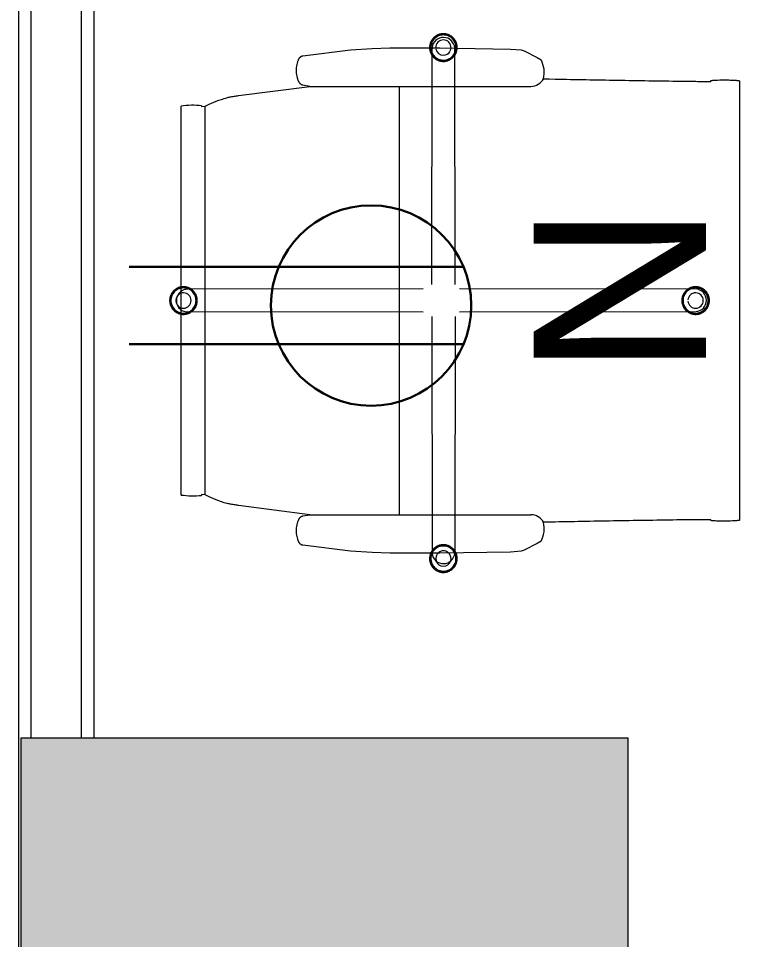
# Model space of a CAD drawing. Header units: inches. Extents: x -1880 to 225, y -1065 to 162.
# Drawn here: x -654.39 to -618.75, y 41.52 to 87.03 of the extents above; entities that cross this region are included whole.
import ezdxf

# ---------------------------------------------------------------- set-up
doc = ezdxf.new("R2010")
doc.units = ezdxf.units.IN
doc.header["$MEASUREMENT"] = 0
for name, color, linetype, lineweight in [('A-ANNO-NOTE', 131, 'Continuous', 30), ('A-WALL', 113, 'Continuous', 13), ('A-WALL-PATT', 111, 'Continuous', 13), ('I-FURN', 30, 'Continuous', 9), ('I-WALL', 2, 'Continuous', 13), ('S-COLS', 52, 'Continuous', 13)]:
    doc.layers.add(name, color=color, linetype=linetype, lineweight=lineweight)
doc.styles.add('Swis721 Lt BT', font='swissl.ttf', dxfattribs={"height": 8.514638})
pattern_1 = [(0, (0, 0), (30.72, 7.68), [1.267, -21.773, 1.267, -21.773, -122.88]), (0, (0, 0), (30.72, 7.68), [-46.08, 1.267, -44.813, 1.267, -21.773, -53.76]), (0, (0, 0), (30.72, 7.68), [-115.2, 1.267, -14.093, 1.267, -37.133]), (120, (11.52, 3.84), (-22.011075, 22.7643), [1.267, -21.773, 1.267, -21.773, -122.88]), (120, (11.52, 3.84), (-22.011075, 22.7643), [-46.08, 1.267, -44.813, 1.267, -21.773, -53.76]), (120, (11.52, 3.84), (-22.011075, 22.7643), [-115.2, 1.267, -14.093, 1.267, -37.133]), (240, (15.36, 19.2), (-8.708925, -30.4443), [1.267, -21.773, 1.267, -21.773, -122.88]), (240, (15.36, 19.2), (-8.708925, -30.4443), [-46.08, 1.267, -44.813, 1.267, -21.773, -53.76]), (240, (15.36, 19.2), (-8.708925, -30.4443), [-115.2, 1.267, -14.093, 1.267, -37.133])]

# ---------------------------------------------------------------- blocks, each defined once
blk = doc.blocks.new('Concrete-Rectangular-Column - 30 x30-5170816-FIRST FLOOR POWER _ SIGNAL')
at = {"layer": 'S-COLS', "lineweight": 9}
blk.add_hatch(color=7, dxfattribs=at).paths.add_polyline_path([(-4.887, -15), (15, -15), (15, 15), (-15, 15), (-15, -15)], flags=0)
at = {"layer": 'S-COLS', "color": 8, "lineweight": 20}
for p, q in [((15, 15), (-15, 15)), ((-15, 15), (-15, -15)), ((15, -15), (15, 15)), ((-15, -15), (15, -15))]:
    blk.add_line(p, q, dxfattribs=at)
blk = doc.blocks.new('HermanMiller_Collection_Eames_SoftPad_LoungeChairSwivel - Arms Swivel Base-V47-FIRST FLOOR POWER _ SIGNAL')
at = {"layer": 'I-FURN'}
for p, q in [((-6.939, 12.092), (-4.588, 12.381)), ((-4.588, 12.381), (-3.512, 12.456)), ((-3.512, 12.456), (-2.64, 12.487)), ((-2.64, 12.487), (-0.181, 12.487)), ((-0.575, 0.795), (-0.562, 12.438)), ((-0.181, 12.487), (3.319, 12.425)), ((0.575, 0.795), (0.562, 12.438)), ((3.319, 12.425), (3.837, 12.38)), ((3.837, 12.38), (3.992, 12.339)), ((3.992, 12.339), (4.636, 12.01)), ((0.592, 12.242), (0.602, 12.266)), ((4.636, 12.01), (4.828, 11.89)), ((-10.117, 10.124), (-6.607, 10.583)), ((-6.607, 10.583), (-6.939, 10.645)), ((-6.607, 10.583), (4.329, 10.583)), ((-2.191, 10.583), (-2.191, -10.583)), ((13.215, 10.828), (13.215, 10.864)), ((14.637, 10.851), (14.637, -10.851)), ((-12.962, -9.609), (-12.962, 9.609)), ((-11.947, 9.626), (-11.947, 9.587)), ((-11.947, 9.587), (-11.764, 9.602)), ((-11.764, -9.602), (-11.764, 9.602)), ((-0.991, 0.575), (-12.635, 0.562)), ((0.795, 0.588), (12.438, 0.575)), ((-0.991, -0.575), (-12.635, -0.562)), ((-0.575, -0.795), (-0.562, -12.438)), ((0.575, -0.795), (0.562, -12.438)), ((0.795, -0.562), (12.438, -0.549)), ((-11.947, -9.586), (-11.947, -9.626)), ((-11.764, -9.602), (-11.947, -9.586)), ((-6.607, -10.583), (-10.117, -10.124)), ((-6.939, -10.645), (-6.607, -10.583)), ((-6.607, -10.583), (4.329, -10.583)), ((13.215, -10.864), (13.215, -10.828)), ((-4.588, -12.381), (-6.939, -12.092)), ((4.636, -12.01), (3.992, -12.339)), ((4.828, -11.89), (4.636, -12.01)), ((-3.512, -12.456), (-4.588, -12.381)), ((-2.64, -12.487), (-3.512, -12.456)), ((-0.181, -12.487), (-2.64, -12.487)), ((3.319, -12.425), (-0.181, -12.487)), ((3.837, -12.38), (3.319, -12.425)), ((3.992, -12.339), (3.837, -12.38))]:
    blk.add_line(p, q, dxfattribs=at)
at = {"layer": 'I-FURN', "flags": 128}
for points in [[(0, 13.183), (-0.027, 13.182), (-0.055, 13.181), (-0.082, 13.178), (-0.109, 13.174), (-0.136, 13.169), (-0.162, 13.163), (-0.189, 13.156), (-0.215, 13.148), (-0.241, 13.139), (-0.266, 13.129), (-0.291, 13.118), (-0.315, 13.106), (-0.339, 13.093), (-0.363, 13.079), (-0.386, 13.064), (-0.408, 13.048), (-0.429, 13.031), (-0.45, 13.013), (-0.47, 12.995), (-0.49, 12.976), (-0.508, 12.956), (-0.526, 12.935), (-0.543, 12.914), (-0.559, 12.892), (-0.575, 12.869), (-0.589, 12.846), (-0.602, 12.822), (-0.615, 12.797), (-0.626, 12.773), (-0.636, 12.747), (-0.646, 12.722), (-0.654, 12.696), (-0.661, 12.669), (-0.668, 12.643), (-0.673, 12.616), (-0.677, 12.589), (-0.68, 12.562), (-0.682, 12.535), (-0.683, 12.507), (-0.683, 12.48)], [(0, 13.146), (-0.026, 13.146), (-0.052, 13.144), (-0.077, 13.141), (-0.103, 13.138), (-0.128, 13.133), (-0.154, 13.128), (-0.179, 13.121), (-0.203, 13.113), (-0.228, 13.105), (-0.252, 13.095), (-0.275, 13.085), (-0.298, 13.073), (-0.321, 13.061), (-0.343, 13.047), (-0.365, 13.033), (-0.386, 13.018), (-0.406, 13.002), (-0.426, 12.986), (-0.445, 12.968), (-0.463, 12.95), (-0.481, 12.931), (-0.498, 12.912), (-0.514, 12.891), (-0.529, 12.871), (-0.544, 12.849), (-0.557, 12.827), (-0.57, 12.805), (-0.582, 12.781), (-0.592, 12.758), (-0.602, 12.734), (-0.611, 12.71), (-0.619, 12.685), (-0.626, 12.66), (-0.632, 12.635), (-0.637, 12.61), (-0.641, 12.584), (-0.643, 12.559), (-0.645, 12.533), (-0.646, 12.507), (-0.646, 12.481)], [(0.682, 12.465), (0.683, 12.493), (0.683, 12.52), (0.681, 12.547), (0.679, 12.574), (0.675, 12.602), (0.671, 12.628), (0.665, 12.655), (0.658, 12.682), (0.65, 12.708), (0.642, 12.734), (0.632, 12.759), (0.621, 12.784), (0.609, 12.809), (0.596, 12.833), (0.582, 12.856), (0.568, 12.879), (0.552, 12.902), (0.536, 12.924), (0.518, 12.945), (0.5, 12.965), (0.481, 12.985), (0.461, 13.004), (0.441, 13.022), (0.42, 13.039), (0.398, 13.055), (0.375, 13.071), (0.352, 13.085), (0.328, 13.099), (0.304, 13.111), (0.279, 13.123), (0.254, 13.134), (0.229, 13.143), (0.203, 13.152), (0.177, 13.16), (0.15, 13.166), (0.123, 13.172), (0.096, 13.176), (0.069, 13.179), (0.042, 13.182), (0.015, 13.183), (0, 13.183)], [(0.645, 12.467), (0.646, 12.493), (0.646, 12.519), (0.645, 12.545), (0.642, 12.57), (0.639, 12.596), (0.635, 12.622), (0.629, 12.647), (0.623, 12.672), (0.615, 12.697), (0.607, 12.721), (0.598, 12.745), (0.587, 12.769), (0.576, 12.792), (0.564, 12.815), (0.551, 12.837), (0.537, 12.859), (0.522, 12.88), (0.507, 12.901), (0.49, 12.921), (0.473, 12.94), (0.455, 12.959), (0.436, 12.976), (0.417, 12.993), (0.397, 13.01), (0.376, 13.025), (0.355, 13.04), (0.333, 13.054), (0.311, 13.066), (0.288, 13.078), (0.264, 13.09), (0.241, 13.1), (0.216, 13.109), (0.192, 13.117), (0.167, 13.124), (0.142, 13.13), (0.117, 13.135), (0.091, 13.14), (0.066, 13.143), (0.04, 13.145), (0.014, 13.146), (0, 13.146)], [(-0.683, 12.48), (-0.681, 12.453), (-0.679, 12.426), (-0.675, 12.398), (-0.671, 12.372), (-0.665, 12.345), (-0.658, 12.318), (-0.65, 12.292), (-0.642, 12.266), (-0.632, 12.241), (-0.621, 12.216), (-0.609, 12.191), (-0.596, 12.167), (-0.582, 12.144), (-0.568, 12.121), (-0.552, 12.098), (-0.536, 12.076), (-0.518, 12.055), (-0.5, 12.035), (-0.481, 12.015), (-0.461, 11.996), (-0.441, 11.978), (-0.42, 11.961), (-0.398, 11.945), (-0.375, 11.929), (-0.352, 11.915), (-0.328, 11.901), (-0.304, 11.889), (-0.279, 11.877), (-0.254, 11.866), (-0.229, 11.857), (-0.203, 11.848), (-0.177, 11.84), (-0.15, 11.834), (-0.123, 11.828), (-0.096, 11.824), (-0.069, 11.821), (-0.042, 11.818), (-0.015, 11.817), (0, 11.817)], [(-0.646, 12.481), (-0.645, 12.455), (-0.642, 12.43), (-0.639, 12.404), (-0.635, 12.378), (-0.629, 12.353), (-0.623, 12.328), (-0.615, 12.303), (-0.607, 12.279), (-0.598, 12.255), (-0.587, 12.231), (-0.576, 12.208), (-0.564, 12.185), (-0.551, 12.163), (-0.537, 12.141), (-0.522, 12.12), (-0.507, 12.099), (-0.49, 12.079), (-0.473, 12.06), (-0.455, 12.041), (-0.436, 12.024), (-0.417, 12.007), (-0.397, 11.99), (-0.376, 11.975), (-0.355, 11.96), (-0.333, 11.946), (-0.311, 11.934), (-0.288, 11.922), (-0.264, 11.91), (-0.241, 11.9), (-0.216, 11.891), (-0.192, 11.883), (-0.167, 11.876), (-0.142, 11.87), (-0.117, 11.865), (-0.091, 11.86), (-0.066, 11.857), (-0.04, 11.855), (-0.014, 11.854), (0, 11.854)], [(0, 11.817), (0.027, 11.818), (0.055, 11.819), (0.082, 11.822), (0.109, 11.826), (0.136, 11.831), (0.162, 11.837), (0.189, 11.844), (0.215, 11.852), (0.241, 11.861), (0.266, 11.871), (0.291, 11.882), (0.315, 11.894), (0.339, 11.907), (0.363, 11.921), (0.386, 11.936), (0.408, 11.952), (0.429, 11.969), (0.45, 11.987), (0.47, 12.005), (0.49, 12.024), (0.508, 12.044), (0.526, 12.065), (0.543, 12.086), (0.559, 12.108), (0.575, 12.131), (0.589, 12.154), (0.602, 12.178), (0.615, 12.203), (0.626, 12.227), (0.636, 12.253), (0.646, 12.278), (0.654, 12.304), (0.661, 12.331), (0.668, 12.357), (0.673, 12.384), (0.677, 12.411), (0.68, 12.438), (0.682, 12.465)], [(0.602, 12.266), (0.611, 12.29), (0.619, 12.315), (0.626, 12.34), (0.632, 12.365), (0.637, 12.39), (0.641, 12.416), (0.643, 12.441), (0.645, 12.467)], [(0, 11.854), (0.026, 11.854), (0.052, 11.856), (0.077, 11.859), (0.103, 11.862), (0.128, 11.867), (0.154, 11.872), (0.179, 11.879), (0.203, 11.887), (0.228, 11.895), (0.252, 11.905), (0.275, 11.915), (0.298, 11.927), (0.321, 11.939), (0.343, 11.953), (0.365, 11.967), (0.386, 11.982), (0.406, 11.998), (0.426, 12.014), (0.445, 12.032), (0.463, 12.05), (0.481, 12.069), (0.498, 12.088), (0.514, 12.109), (0.529, 12.129), (0.544, 12.151), (0.557, 12.173), (0.57, 12.195), (0.582, 12.219), (0.592, 12.242)], [(4.942, 10.957), (5.229, 10.951), (5.516, 10.945)], [(-12.952, 0.674), (-12.979, 0.669), (-13.006, 0.663), (-13.032, 0.656), (-13.058, 0.648), (-13.084, 0.639), (-13.11, 0.629), (-13.134, 0.618), (-13.159, 0.606), (-13.183, 0.593), (-13.206, 0.579), (-13.229, 0.564), (-13.251, 0.548), (-13.273, 0.531), (-13.294, 0.513), (-13.314, 0.495), (-13.333, 0.476), (-13.352, 0.456), (-13.37, 0.435), (-13.387, 0.414), (-13.403, 0.392), (-13.418, 0.369), (-13.433, 0.346), (-13.446, 0.322), (-13.458, 0.297), (-13.47, 0.273), (-13.48, 0.247), (-13.489, 0.222), (-13.498, 0.196), (-13.505, 0.169), (-13.511, 0.143), (-13.517, 0.116), (-13.521, 0.089), (-13.524, 0.062), (-13.526, 0.035), (-13.526, 0.007), (-13.526, -0.02), (-13.525, -0.047), (-13.522, -0.074), (-13.519, -0.102), (-13.514, -0.128), (-13.509, -0.155), (-13.502, -0.182), (-13.494, -0.208), (-13.485, -0.234), (-13.475, -0.259), (-13.465, -0.284), (-13.453, -0.309), (-13.44, -0.333), (-13.426, -0.356), (-13.411, -0.379), (-13.396, -0.402), (-13.379, -0.424), (-13.362, -0.445), (-13.344, -0.465), (-13.325, -0.485), (-13.305, -0.504), (-13.284, -0.522), (-13.263, -0.539), (-13.241, -0.555), (-13.219, -0.571), (-13.196, -0.585), (-13.172, -0.599), (-13.148, -0.611), (-13.123, -0.623), (-13.098, -0.634), (-13.072, -0.643), (-13.046, -0.652), (-13.02, -0.66), (-12.994, -0.666), (-12.967, -0.672)], [(-12.972, 0.633), (-12.997, 0.628), (-13.022, 0.621), (-13.047, 0.613), (-13.071, 0.605), (-13.095, 0.595), (-13.119, 0.585), (-13.142, 0.573), (-13.165, 0.561), (-13.187, 0.547), (-13.208, 0.533), (-13.229, 0.518), (-13.25, 0.502), (-13.27, 0.486), (-13.289, 0.468), (-13.307, 0.45), (-13.325, 0.431), (-13.342, 0.412), (-13.358, 0.391), (-13.373, 0.371), (-13.387, 0.349), (-13.401, 0.327), (-13.413, 0.305), (-13.425, 0.281), (-13.436, 0.258), (-13.446, 0.234), (-13.455, 0.21), (-13.463, 0.185), (-13.47, 0.16), (-13.475, 0.135), (-13.48, 0.11), (-13.484, 0.084), (-13.487, 0.059), (-13.489, 0.033), (-13.49, 0.007), (-13.489, -0.019), (-13.488, -0.045), (-13.486, -0.07), (-13.483, -0.096), (-13.478, -0.122), (-13.473, -0.147), (-13.466, -0.172), (-13.459, -0.197), (-13.451, -0.221), (-13.441, -0.245), (-13.431, -0.269), (-13.42, -0.292), (-13.408, -0.315), (-13.395, -0.337), (-13.381, -0.359), (-13.366, -0.38), (-13.35, -0.401), (-13.334, -0.421), (-13.317, -0.44), (-13.299, -0.459), (-13.28, -0.476), (-13.261, -0.493), (-13.241, -0.51), (-13.22, -0.525), (-13.199, -0.54), (-13.177, -0.554), (-13.154, -0.566), (-13.131, -0.578), (-13.108, -0.59), (-13.084, -0.6), (-13.06, -0.609), (-13.036, -0.617), (-13.011, -0.624), (-12.986, -0.63), (-12.96, -0.635)], [(-12.844, 0.646), (-12.869, 0.646), (-12.895, 0.644), (-12.921, 0.641), (-12.947, 0.638), (-12.972, 0.633)], [(-12.844, 0.683), (-12.871, 0.682), (-12.898, 0.681), (-12.925, 0.678), (-12.952, 0.674)], [(-12.844, -0.683), (-12.816, -0.682), (-12.789, -0.681), (-12.762, -0.678), (-12.735, -0.674), (-12.708, -0.669), (-12.681, -0.663), (-12.655, -0.656), (-12.629, -0.648), (-12.603, -0.639), (-12.578, -0.629), (-12.553, -0.618), (-12.528, -0.606), (-12.504, -0.593), (-12.481, -0.579), (-12.458, -0.564), (-12.436, -0.548), (-12.414, -0.531), (-12.393, -0.513), (-12.373, -0.495), (-12.354, -0.476), (-12.335, -0.456), (-12.317, -0.435), (-12.3, -0.414), (-12.284, -0.392), (-12.269, -0.369), (-12.255, -0.346), (-12.241, -0.322), (-12.229, -0.297), (-12.218, -0.273), (-12.207, -0.247), (-12.198, -0.222), (-12.19, -0.196), (-12.182, -0.169), (-12.176, -0.143), (-12.171, -0.116), (-12.167, -0.089), (-12.164, -0.062), (-12.162, -0.035), (-12.161, -0.007), (-12.161, 0.02), (-12.162, 0.047), (-12.165, 0.074), (-12.168, 0.102), (-12.173, 0.128), (-12.179, 0.155), (-12.185, 0.182), (-12.193, 0.208), (-12.202, 0.234), (-12.212, 0.259), (-12.223, 0.284), (-12.235, 0.309), (-12.247, 0.333), (-12.261, 0.356), (-12.276, 0.379), (-12.292, 0.402), (-12.308, 0.424), (-12.325, 0.445), (-12.344, 0.465), (-12.363, 0.485), (-12.382, 0.504), (-12.403, 0.522), (-12.424, 0.539), (-12.446, 0.555), (-12.469, 0.571), (-12.492, 0.585), (-12.515, 0.599), (-12.54, 0.611), (-12.564, 0.623), (-12.589, 0.634), (-12.615, 0.643), (-12.641, 0.652), (-12.667, 0.66), (-12.694, 0.666), (-12.72, 0.672), (-12.747, 0.676), (-12.774, 0.679), (-12.802, 0.682), (-12.829, 0.683), (-12.844, 0.683)], [(-12.844, -0.646), (-12.818, -0.646), (-12.792, -0.644), (-12.766, -0.641), (-12.741, -0.638), (-12.715, -0.633), (-12.69, -0.628), (-12.665, -0.621), (-12.64, -0.613), (-12.616, -0.605), (-12.592, -0.595), (-12.568, -0.585), (-12.545, -0.573), (-12.523, -0.561), (-12.5, -0.547), (-12.479, -0.533), (-12.458, -0.518), (-12.437, -0.502), (-12.418, -0.486), (-12.399, -0.468), (-12.38, -0.45), (-12.363, -0.431), (-12.346, -0.412), (-12.33, -0.391), (-12.314, -0.371), (-12.3, -0.349), (-12.286, -0.327), (-12.274, -0.305), (-12.262, -0.281), (-12.251, -0.258), (-12.241, -0.234), (-12.233, -0.21), (-12.225, -0.185), (-12.218, -0.16), (-12.212, -0.135), (-12.207, -0.11), (-12.203, -0.084), (-12.2, -0.059), (-12.198, -0.033), (-12.198, -0.007), (-12.198, 0.019), (-12.199, 0.045), (-12.201, 0.07), (-12.205, 0.096), (-12.209, 0.122), (-12.214, 0.147), (-12.221, 0.172), (-12.228, 0.197), (-12.237, 0.221), (-12.246, 0.245), (-12.256, 0.269), (-12.267, 0.292), (-12.28, 0.315), (-12.293, 0.337), (-12.307, 0.359), (-12.321, 0.38), (-12.337, 0.401), (-12.353, 0.421), (-12.371, 0.44), (-12.389, 0.459), (-12.407, 0.476), (-12.427, 0.493), (-12.447, 0.51), (-12.467, 0.525), (-12.489, 0.54), (-12.511, 0.554), (-12.533, 0.566), (-12.556, 0.578), (-12.579, 0.59), (-12.603, 0.6), (-12.627, 0.609), (-12.652, 0.617), (-12.677, 0.624), (-12.702, 0.63), (-12.727, 0.635), (-12.752, 0.64), (-12.778, 0.643), (-12.804, 0.645), (-12.83, 0.646), (-12.844, 0.646)], [(13.148, 0), (13.147, 0.027), (13.145, 0.055), (13.143, 0.082), (13.139, 0.109), (13.134, 0.136), (13.128, 0.162), (13.121, 0.189), (13.113, 0.215), (13.104, 0.241), (13.094, 0.266), (13.083, 0.291), (13.07, 0.315), (13.057, 0.339), (13.043, 0.363), (13.028, 0.386), (13.012, 0.408), (12.996, 0.429), (12.978, 0.45), (12.96, 0.47), (12.94, 0.49), (12.921, 0.508), (12.9, 0.526), (12.878, 0.543), (12.856, 0.559), (12.834, 0.575), (12.81, 0.589), (12.787, 0.602), (12.762, 0.615), (12.737, 0.626), (12.712, 0.636), (12.687, 0.646), (12.661, 0.654), (12.634, 0.661), (12.608, 0.668), (12.581, 0.673), (12.554, 0.677), (12.527, 0.68), (12.499, 0.682), (12.472, 0.683), (12.445, 0.683), (12.418, 0.681), (12.39, 0.679), (12.363, 0.675), (12.336, 0.671), (12.31, 0.665), (12.283, 0.658), (12.257, 0.65), (12.231, 0.642), (12.206, 0.632), (12.181, 0.621), (12.156, 0.609), (12.132, 0.596), (12.108, 0.582), (12.085, 0.568), (12.063, 0.552), (12.041, 0.536), (12.02, 0.518), (12, 0.5), (11.98, 0.481), (11.961, 0.461), (11.943, 0.441), (11.926, 0.42), (11.91, 0.398), (11.894, 0.375), (11.88, 0.352), (11.866, 0.328), (11.853, 0.304), (11.842, 0.279), (11.831, 0.254), (11.821, 0.229), (11.813, 0.203), (11.805, 0.177), (11.799, 0.15), (11.793, 0.123), (11.789, 0.096), (11.785, 0.069), (11.783, 0.042), (11.782, 0.015), (11.782, 0)], [(13.111, 0), (13.11, 0.026), (13.109, 0.052), (13.106, 0.077), (13.103, 0.103), (13.098, 0.128), (13.092, 0.154), (13.086, 0.179), (13.078, 0.203), (13.069, 0.228), (13.06, 0.252), (13.049, 0.275), (13.038, 0.298), (13.025, 0.321), (13.012, 0.343), (12.998, 0.365), (12.983, 0.386), (12.967, 0.406), (12.95, 0.426), (12.933, 0.445), (12.915, 0.463), (12.896, 0.481), (12.876, 0.498), (12.856, 0.514), (12.835, 0.529), (12.814, 0.544), (12.792, 0.557), (12.769, 0.57), (12.746, 0.582), (12.723, 0.592), (12.699, 0.602), (12.675, 0.611), (12.65, 0.619), (12.625, 0.626), (12.6, 0.632), (12.575, 0.637), (12.549, 0.641), (12.523, 0.643), (12.498, 0.645), (12.472, 0.646), (12.446, 0.646), (12.42, 0.645), (12.394, 0.642), (12.369, 0.639), (12.343, 0.635), (12.318, 0.629), (12.293, 0.623), (12.268, 0.615), (12.244, 0.607), (12.22, 0.598), (12.196, 0.587), (12.173, 0.576), (12.15, 0.564), (12.128, 0.551), (12.106, 0.537), (12.085, 0.522), (12.064, 0.507), (12.044, 0.49), (12.025, 0.473), (12.006, 0.455), (11.988, 0.436), (11.971, 0.417), (11.955, 0.397), (11.94, 0.376), (11.925, 0.355), (11.911, 0.333), (11.898, 0.311), (11.886, 0.288), (11.875, 0.264), (11.865, 0.241), (11.856, 0.216), (11.848, 0.192), (11.841, 0.167), (11.834, 0.142), (11.829, 0.117), (11.825, 0.091), (11.822, 0.066), (11.82, 0.04), (11.819, 0.014), (11.819, 0)], [(11.782, 0), (11.782, -0.027), (11.784, -0.055), (11.787, -0.082), (11.791, -0.109), (11.796, -0.136), (11.802, -0.162), (11.809, -0.189), (11.817, -0.215), (11.826, -0.241), (11.836, -0.266), (11.847, -0.291), (11.859, -0.315), (11.872, -0.339), (11.886, -0.363), (11.901, -0.386), (11.917, -0.408), (11.934, -0.429), (11.951, -0.45), (11.97, -0.47), (11.989, -0.49), (12.009, -0.508), (12.03, -0.526), (12.051, -0.543), (12.073, -0.559), (12.096, -0.575), (12.119, -0.589), (12.143, -0.602), (12.167, -0.615), (12.192, -0.626), (12.217, -0.636), (12.243, -0.646), (12.269, -0.654), (12.295, -0.661), (12.322, -0.668), (12.349, -0.673), (12.376, -0.677), (12.403, -0.68), (12.43, -0.682), (12.457, -0.683), (12.485, -0.683), (12.512, -0.681), (12.539, -0.679), (12.566, -0.675), (12.593, -0.671), (12.62, -0.665), (12.646, -0.658), (12.673, -0.65), (12.698, -0.642), (12.724, -0.632), (12.749, -0.621), (12.774, -0.609), (12.798, -0.596), (12.821, -0.582), (12.844, -0.568), (12.867, -0.552), (12.888, -0.536), (12.909, -0.518), (12.93, -0.5), (12.949, -0.481), (12.968, -0.461), (12.986, -0.441), (13.004, -0.42), (13.02, -0.398), (13.035, -0.375), (13.05, -0.352), (13.063, -0.328), (13.076, -0.304), (13.088, -0.279), (13.098, -0.254), (13.108, -0.229), (13.117, -0.203), (13.124, -0.177), (13.131, -0.15), (13.136, -0.123), (13.141, -0.096), (13.144, -0.069), (13.146, -0.042), (13.147, -0.015), (13.148, 0)], [(11.819, 0), (11.819, -0.026), (11.821, -0.052), (11.823, -0.077), (11.827, -0.103), (11.832, -0.128), (11.837, -0.154), (11.844, -0.179), (11.851, -0.203), (11.86, -0.228), (11.87, -0.252), (11.88, -0.275), (11.892, -0.298), (11.904, -0.321), (11.917, -0.343), (11.932, -0.365), (11.947, -0.386), (11.962, -0.406), (11.979, -0.426), (11.996, -0.445), (12.015, -0.463), (12.034, -0.481), (12.053, -0.498), (12.073, -0.514), (12.094, -0.529), (12.116, -0.544), (12.138, -0.557), (12.16, -0.57), (12.183, -0.582), (12.207, -0.592), (12.231, -0.602), (12.255, -0.611), (12.28, -0.619), (12.304, -0.626), (12.33, -0.632), (12.355, -0.637), (12.38, -0.641), (12.406, -0.643), (12.432, -0.645), (12.458, -0.646), (12.484, -0.646), (12.509, -0.645), (12.535, -0.642), (12.561, -0.639), (12.586, -0.635), (12.612, -0.629), (12.637, -0.623), (12.661, -0.615), (12.686, -0.607), (12.71, -0.598), (12.734, -0.587), (12.757, -0.576), (12.78, -0.564), (12.802, -0.551), (12.824, -0.537), (12.845, -0.522), (12.866, -0.507), (12.886, -0.49), (12.905, -0.473), (12.923, -0.455), (12.941, -0.436), (12.958, -0.417), (12.975, -0.397), (12.99, -0.376), (13.005, -0.355), (13.018, -0.333), (13.031, -0.311), (13.043, -0.288), (13.054, -0.264), (13.064, -0.241), (13.074, -0.216), (13.082, -0.192), (13.089, -0.167), (13.095, -0.142), (13.1, -0.117), (13.104, -0.091), (13.108, -0.066), (13.11, -0.04), (13.111, -0.014), (13.111, 0)], [(-12.967, -0.672), (-12.94, -0.676), (-12.913, -0.679), (-12.886, -0.682), (-12.858, -0.683), (-12.844, -0.683)], [(-12.96, -0.635), (-12.935, -0.64), (-12.909, -0.643), (-12.883, -0.645), (-12.858, -0.646), (-12.844, -0.646)], [(5.516, -10.945), (5.229, -10.951), (4.942, -10.957)], [(0, -12.067), (-0.027, -12.068), (-0.055, -12.069), (-0.082, -12.072), (-0.109, -12.076), (-0.136, -12.081), (-0.162, -12.087), (-0.189, -12.094), (-0.215, -12.102), (-0.241, -12.111), (-0.266, -12.121), (-0.291, -12.132), (-0.315, -12.144), (-0.339, -12.157), (-0.363, -12.171), (-0.386, -12.186), (-0.408, -12.202), (-0.429, -12.219), (-0.45, -12.237), (-0.47, -12.255), (-0.49, -12.274), (-0.508, -12.294), (-0.526, -12.315), (-0.543, -12.336), (-0.559, -12.358), (-0.575, -12.381), (-0.589, -12.404), (-0.602, -12.428), (-0.615, -12.453), (-0.626, -12.477)], [(0, -12.104), (-0.026, -12.104), (-0.052, -12.106), (-0.077, -12.109), (-0.103, -12.112), (-0.128, -12.117), (-0.154, -12.122), (-0.179, -12.129), (-0.203, -12.137), (-0.228, -12.145), (-0.252, -12.155), (-0.275, -12.165), (-0.298, -12.177), (-0.321, -12.189), (-0.343, -12.203), (-0.365, -12.217), (-0.386, -12.232), (-0.406, -12.248), (-0.426, -12.264), (-0.445, -12.282), (-0.463, -12.3), (-0.481, -12.319), (-0.498, -12.338), (-0.514, -12.359), (-0.529, -12.379), (-0.544, -12.401), (-0.557, -12.423), (-0.57, -12.445), (-0.582, -12.469), (-0.592, -12.492)], [(0.621, -12.466), (0.609, -12.441), (0.596, -12.417), (0.582, -12.394), (0.568, -12.371), (0.552, -12.348), (0.536, -12.326), (0.518, -12.305), (0.5, -12.285), (0.481, -12.265), (0.461, -12.246), (0.441, -12.228), (0.42, -12.211), (0.398, -12.195), (0.375, -12.179), (0.352, -12.165), (0.328, -12.151), (0.304, -12.139), (0.279, -12.127), (0.254, -12.116), (0.229, -12.107), (0.203, -12.098), (0.177, -12.09), (0.15, -12.084), (0.123, -12.078), (0.096, -12.074), (0.069, -12.071), (0.042, -12.068), (0.015, -12.067), (0, -12.067)], [(0.587, -12.481), (0.576, -12.458), (0.564, -12.435), (0.551, -12.413), (0.537, -12.391), (0.522, -12.37), (0.507, -12.349), (0.49, -12.329), (0.473, -12.31), (0.455, -12.291), (0.436, -12.274), (0.417, -12.257), (0.397, -12.24), (0.376, -12.225), (0.355, -12.21), (0.333, -12.196), (0.311, -12.184), (0.288, -12.172), (0.264, -12.16), (0.241, -12.15), (0.216, -12.141), (0.192, -12.133), (0.167, -12.126), (0.142, -12.12), (0.117, -12.115), (0.091, -12.11), (0.066, -12.107), (0.04, -12.105), (0.014, -12.104), (0, -12.104)], [(-0.626, -12.477), (-0.636, -12.503), (-0.646, -12.528), (-0.654, -12.554), (-0.661, -12.581), (-0.668, -12.607), (-0.673, -12.634), (-0.677, -12.661), (-0.68, -12.688), (-0.682, -12.715), (-0.683, -12.743), (-0.683, -12.77), (-0.681, -12.797), (-0.679, -12.824), (-0.675, -12.852), (-0.671, -12.878), (-0.665, -12.905), (-0.658, -12.932), (-0.65, -12.958), (-0.642, -12.984), (-0.632, -13.009), (-0.621, -13.034), (-0.609, -13.059), (-0.596, -13.083), (-0.582, -13.106), (-0.568, -13.129), (-0.552, -13.152), (-0.536, -13.174), (-0.518, -13.195), (-0.5, -13.215), (-0.481, -13.235), (-0.461, -13.254), (-0.441, -13.272), (-0.42, -13.289), (-0.398, -13.305), (-0.375, -13.321), (-0.352, -13.335), (-0.328, -13.349), (-0.304, -13.361), (-0.279, -13.373), (-0.254, -13.384), (-0.229, -13.393), (-0.203, -13.402), (-0.177, -13.41), (-0.15, -13.416), (-0.123, -13.422), (-0.096, -13.426), (-0.069, -13.429), (-0.042, -13.432), (-0.015, -13.433), (0, -13.433)], [(-0.592, -12.492), (-0.602, -12.516), (-0.611, -12.54), (-0.619, -12.565), (-0.626, -12.59), (-0.632, -12.615), (-0.637, -12.64), (-0.641, -12.666), (-0.643, -12.691), (-0.645, -12.717), (-0.646, -12.743), (-0.646, -12.769), (-0.645, -12.795), (-0.642, -12.82), (-0.639, -12.846), (-0.635, -12.872), (-0.629, -12.897), (-0.623, -12.922), (-0.615, -12.947), (-0.607, -12.971), (-0.598, -12.995), (-0.587, -13.019), (-0.576, -13.042), (-0.564, -13.065), (-0.551, -13.087), (-0.537, -13.109), (-0.522, -13.13), (-0.507, -13.151), (-0.49, -13.171), (-0.473, -13.19), (-0.455, -13.209), (-0.436, -13.226), (-0.417, -13.243), (-0.397, -13.26), (-0.376, -13.275), (-0.355, -13.29), (-0.333, -13.304), (-0.311, -13.316), (-0.288, -13.328), (-0.264, -13.34), (-0.241, -13.35), (-0.216, -13.359), (-0.192, -13.367), (-0.167, -13.374), (-0.142, -13.38), (-0.117, -13.385), (-0.091, -13.39), (-0.066, -13.393), (-0.04, -13.395), (-0.014, -13.396), (0, -13.396)], [(0, -13.433), (0.027, -13.432), (0.055, -13.431), (0.082, -13.428), (0.109, -13.424), (0.136, -13.419), (0.162, -13.413), (0.189, -13.406), (0.215, -13.398), (0.241, -13.389), (0.266, -13.379), (0.291, -13.368), (0.315, -13.356), (0.339, -13.343), (0.363, -13.329), (0.386, -13.314), (0.408, -13.298), (0.429, -13.281), (0.45, -13.263), (0.47, -13.245), (0.49, -13.226), (0.508, -13.206), (0.526, -13.185), (0.543, -13.164), (0.559, -13.142), (0.575, -13.119), (0.589, -13.096), (0.602, -13.072), (0.615, -13.047), (0.626, -13.023), (0.636, -12.997), (0.646, -12.972), (0.654, -12.946), (0.661, -12.919), (0.668, -12.893), (0.673, -12.866), (0.677, -12.839), (0.68, -12.812), (0.682, -12.785), (0.683, -12.757), (0.683, -12.73), (0.681, -12.703), (0.679, -12.676), (0.675, -12.648), (0.671, -12.622), (0.665, -12.595), (0.658, -12.568), (0.65, -12.542), (0.642, -12.516), (0.632, -12.491), (0.621, -12.466)], [(0, -13.396), (0.026, -13.396), (0.052, -13.394), (0.077, -13.391), (0.103, -13.388), (0.128, -13.383), (0.154, -13.378), (0.179, -13.371), (0.203, -13.363), (0.228, -13.355), (0.252, -13.345), (0.275, -13.335), (0.298, -13.323), (0.321, -13.311), (0.343, -13.297), (0.365, -13.283), (0.386, -13.268), (0.406, -13.252), (0.426, -13.236), (0.445, -13.218), (0.463, -13.2), (0.481, -13.181), (0.498, -13.162), (0.514, -13.141), (0.529, -13.121), (0.544, -13.099), (0.557, -13.077), (0.57, -13.055), (0.582, -13.031), (0.592, -13.008), (0.602, -12.984), (0.611, -12.96), (0.619, -12.935), (0.626, -12.91), (0.632, -12.885), (0.637, -12.86), (0.641, -12.834), (0.643, -12.809), (0.645, -12.783), (0.646, -12.757), (0.646, -12.731), (0.645, -12.705), (0.642, -12.68), (0.639, -12.654), (0.635, -12.628), (0.629, -12.603), (0.623, -12.578), (0.615, -12.553), (0.607, -12.529), (0.598, -12.505), (0.587, -12.481)]]:
    blk.add_lwpolyline(points, dxfattribs=at)
at = {"layer": 'I-FURN'}
for centre, radius, start, end in [((0, 12.5), 0.637, 90, 180), ((0, 12.5), 0.622, 146.4293, 157.1871), ((0, 12.438), 0.562, 4.4572, 173.9878), ((0, 12.5), 0.622, 135.748, 145.9581), ((0, 12.5), 0.622, 135, 135.748), ((0, 12.5), 0.622, 124.1008, 135), ((0, 12.5), 0.38, 90, 182.1205), ((0, 12.5), 0.622, 112.7188, 123.6246), ((0, 12.5), 0.622, 101.3511, 112.2261), ((0, 12.5), 0.622, 90, 100.841), ((0, 12.5), 0.637, 0, 90), ((0, 12.5), 0.622, 79.159, 90), ((0, 12.5), 0.38, 356.4741, 90), ((0, 12.5), 0.622, 67.7739, 78.6489), ((0, 12.5), 0.622, 56.3754, 67.2812), ((0, 12.5), 0.622, 45, 55.8992), ((0, 12.5), 0.622, 44.252, 45), ((0, 12.5), 0.622, 34.0419, 44.252), ((0, 12.5), 0.622, 22.8129, 33.5707), ((0, 12.5), 0.637, 181.3419, 270), ((0, 12.5), 0.622, 169.0457, 180), ((0, 12.5), 0.622, 181.3749, 190.9543), ((0, 12.5), 0.622, 157.7055, 168.576), ((0, 12.5), 0.622, 193.1312, 202.2945), ((0, 12.438), 0.562, 173.9878, 179.9352), ((0, 12.5), 0.38, 189.055, 270), ((0, 12.5), 0.637, 270, 357.2518), ((0, 12.5), 0.38, 270, 330), ((0, 12.5), 0.38, 333.8436, 356.4741), ((0, 12.5), 0.622, 11.424, 22.2945), ((0, 12.5), 0.622, 337.7055, 348.576), ((0, 12.5), 0.622, 0, 10.9543), ((0, 12.5), 0.622, 349.0457, 357.2114), ((0, 12.5), 0.622, 202.8129, 213.5707), ((0, 12.5), 0.622, 214.0419, 224.9647), ((0, 12.5), 0.622, 225, 235.8992), ((0, 12.5), 0.622, 236.3754, 247.2812), ((0, 12.5), 0.622, 247.7739, 258.6489), ((0, 12.5), 0.622, 259.159, 270), ((0, 12.5), 0.622, 270, 280.841), ((0, 12.5), 0.622, 281.3511, 292.2261), ((0, 12.5), 0.622, 292.7188, 303.6246), ((0, 12.5), 0.622, 304.1008, 315), ((0, 12.5), 0.622, 315.0353, 325.9581), ((0, 12.5), 0.622, 326.4293, 336.9504), ((3.679, 11.276), 1.303, 345.8347, 28.1255), ((4.329, 11.273), 0.69, 270, 332.7502), ((-12.379, 5.303), 4.345, 84.2936, 97.7064), ((-12.844, 0), 0.637, 101.8034, 258.1966), ((-12.844, 0), 0.622, 124.1008, 135), ((-12.844, 0), 0.622, 112.7188, 123.6246), ((-12.844, 0), 0.622, 102.0936, 112.2261), ((-12.634, 0), 0.562, 90.0648, 130.3873), ((-12.844, 0), 0.637, 90, 101.8034), ((-12.844, 0), 0.622, 90, 100.841), ((-12.844, 0), 0.637, 315, 90), ((-12.844, 0), 0.622, 79.159, 90), ((-12.844, 0), 0.622, 67.7739, 78.6489), ((-12.844, 0), 0.622, 56.3754, 67.2812), ((-12.844, 0), 0.622, 45, 52.6673), ((12.465, 0), 0.637, 90, 180), ((12.465, 0), 0.622, 125.9697, 134.9647), ((12.465, 0), 0.622, 112.8129, 123.5707), ((12.465, 0), 0.622, 101.424, 112.2945), ((12.465, 0), 0.622, 90, 100.9543), ((12.465, 0), 0.637, 0, 89.7468), ((12.465, 0), 0.622, 79.0457, 89.7406), ((12.438, 0.013), 0.562, 273.6358, 86.3642), ((12.465, 0), 0.622, 67.7055, 78.576), ((12.465, 0), 0.622, 56.4293, 67.1871), ((12.465, 0), 0.622, 45.0353, 55.9581), ((-12.844, 0), 0.622, 169.0457, 190.9543), ((-12.844, 0), 0.622, 157.7055, 168.576), ((-12.844, 0), 0.622, 146.4293, 157.1871), ((-12.844, 0), 0.622, 135.0353, 145.9581), ((-12.844, 0), 0.38, 111.5384, 248.4616), ((-12.634, 0), 0.562, 130.3873, 229.6127), ((-12.844, 0), 0.38, 90, 111.5384), ((-12.844, 0), 0.38, 270, 90), ((-12.844, 0), 0.622, 34.0419, 44.9647), ((-12.844, 0), 0.622, 22.8129, 33.5707), ((-12.844, 0), 0.622, 11.424, 22.2945), ((-12.844, 0), 0.622, 0, 10.9543), ((12.465, 0), 0.622, 169.159, 180), ((12.465, 0), 0.622, 157.7739, 168.6489), ((12.465, 0), 0.622, 146.3754, 157.2812), ((12.465, 0), 0.622, 135, 145.8992), ((12.465, 0), 0.38, 1.0414, 175.8522), ((12.465, 0), 0.622, 34.1008, 45), ((12.465, 0), 0.622, 22.7188, 33.6246), ((12.465, 0), 0.622, 11.3511, 22.2261), ((12.465, 0), 0.622, 0, 10.841), ((-12.844, 0), 0.622, 191.424, 202.2945), ((-12.844, 0), 0.622, 202.8129, 213.5707), ((-12.844, 0), 0.622, 214.0419, 224.9647), ((-12.844, 0), 0.622, 225, 235.8992), ((-12.634, 0), 0.562, 229.6127, 269.9352), ((-12.844, 0), 0.38, 248.4616, 270), ((-12.844, 0), 0.622, 315.0353, 325.9581), ((-12.844, 0), 0.622, 326.4293, 337.1871), ((-12.844, 0), 0.622, 337.7055, 348.576), ((-12.844, 0), 0.622, 349.0457, 0), ((12.465, 0), 0.637, 180, 270), ((12.465, 0), 0.622, 180, 190.841), ((12.465, 0), 0.622, 191.3511, 202.2261), ((12.465, 0), 0.622, 202.7188, 213.6246), ((12.465, 0), 0.622, 214.1008, 225), ((12.465, 0), 0.622, 225.0353, 235.9581), ((12.465, 0), 0.38, 183.6839, 358.826), ((12.465, 0), 0.637, 270.2532, 0), ((12.465, 0), 0.622, 306.8727, 314.9647), ((12.465, 0), 0.622, 315, 325.8992), ((12.465, 0), 0.622, 326.3754, 337.2812), ((12.465, 0), 0.622, 337.7739, 348.6489), ((12.465, 0), 0.622, 349.159, 0), ((-12.844, 0), 0.622, 236.3754, 247.2812), ((-12.844, 0), 0.622, 247.7739, 257.9064), ((-12.844, 0), 0.637, 258.1966, 270), ((-12.844, 0), 0.622, 259.159, 270), ((-12.844, 0), 0.637, 270, 311.3808), ((-12.844, 0), 0.622, 270, 280.841), ((-12.844, 0), 0.622, 281.3511, 292.2261), ((-12.844, 0), 0.622, 292.7188, 303.6246), ((-12.844, 0), 0.622, 304.1008, 312.3172), ((12.465, 0), 0.622, 236.4293, 247.1871), ((12.465, 0), 0.622, 247.7055, 258.576), ((12.465, 0), 0.622, 259.0457, 270), ((12.465, 0), 0.622, 270.2594, 280.9543), ((12.465, 0), 0.622, 281.424, 292.2945), ((12.465, 0), 0.622, 292.8129, 303.5707), ((-12.379, -5.303), 4.345, 262.2936, 275.7064), ((4.329, -11.273), 0.69, 27.2498, 90), ((3.679, -11.276), 1.303, 331.8745, 14.1653), ((0, -12.75), 0.637, 90, 153.6925), ((0, -12.75), 0.622, 124.1008, 135), ((0, -12.75), 0.622, 112.7188, 123.6246), ((0, -12.75), 0.622, 101.3511, 112.2261), ((0, -12.75), 0.622, 90, 100.841), ((0, -12.75), 0.637, 45.1898, 90), ((0, -12.75), 0.622, 79.159, 90), ((0, -12.75), 0.622, 67.7739, 78.6489), ((0, -12.75), 0.622, 56.3754, 67.2812), ((0, -12.75), 0.622, 46.2832, 55.8992), ((0, -12.75), 0.637, 153.6925, 270), ((0, -12.75), 0.622, 169.0457, 190.9543), ((0, -12.75), 0.622, 157.7055, 168.576), ((0, -12.438), 0.562, 180.0648, 186.0122), ((0, -12.438), 0.562, 186.0122, 355.5428), ((0, -12.75), 0.622, 146.4293, 153.0458), ((0, -12.75), 0.622, 135.0353, 144.0849), ((0, -12.75), 0.38, 125.5357, 270), ((0, -12.75), 0.38, 90, 125.5357), ((0, -12.75), 0.38, 55.1957, 90), ((0, -12.75), 0.38, 270, 55.1957), ((0, -12.75), 0.637, 270, 27.5346), ((0, -12.75), 0.622, 34.0419, 44.9647), ((0, -12.75), 0.637, 27.5346, 45), ((0, -12.75), 0.622, 28.1844, 33.5707), ((0, -12.75), 0.622, 22.8129, 28.1844), ((0, -12.75), 0.622, 11.424, 22.2945), ((0, -12.75), 0.622, 349.0457, 10.9543), ((0, -12.75), 0.622, 191.424, 202.2945), ((0, -12.75), 0.622, 202.8129, 213.5707), ((0, -12.75), 0.622, 214.0419, 224.9647), ((0, -12.75), 0.622, 225, 235.8992), ((0, -12.75), 0.622, 304.1008, 315), ((0, -12.75), 0.622, 315.0353, 325.9581), ((0, -12.75), 0.622, 326.4293, 337.1871), ((0, -12.75), 0.622, 337.7055, 348.576), ((0, -12.75), 0.622, 236.3754, 247.2812), ((0, -12.75), 0.622, 247.7739, 258.6489), ((0, -12.75), 0.622, 259.159, 270), ((0, -12.75), 0.622, 270, 280.841), ((0, -12.75), 0.622, 281.3511, 292.2261), ((0, -12.75), 0.622, 292.7188, 303.6246)]:
    blk.add_arc(centre, radius, start, end, dxfattribs=at)
for points, knots in [([(-6.939, 10.645), (-6.948, 10.645), (-6.965, 10.647), (-6.987, 10.653), (-7.002, 10.66), (-7.017, 10.667), (-7.034, 10.678), (-7.049, 10.69), (-7.059, 10.699), (-7.065, 10.705), (-7.076, 10.716), (-7.088, 10.73), (-7.099, 10.744), (-7.107, 10.755), (-7.114, 10.766), (-7.124, 10.781), (-7.133, 10.796), (-7.141, 10.811), (-7.149, 10.826), (-7.158, 10.846), (-7.169, 10.87), (-7.182, 10.903), (-7.199, 10.952), (-7.217, 11.018), (-7.238, 11.113), (-7.253, 11.23), (-7.259, 11.373), (-7.253, 11.517), (-7.234, 11.661), (-7.206, 11.773), (-7.178, 11.853), (-7.159, 11.895), (-7.147, 11.921), (-7.136, 11.941), (-7.127, 11.956), (-7.118, 11.97), (-7.108, 11.985), (-7.097, 11.999), (-7.086, 12.013), (-7.076, 12.024), (-7.068, 12.033), (-7.061, 12.039), (-7.055, 12.045), (-7.046, 12.052), (-7.034, 12.061), (-7.02, 12.07), (-7.005, 12.078), (-6.989, 12.084), (-6.968, 12.09), (-6.951, 12.092), (-6.939, 12.092)], [-1, -1, -1, -1, -0.984375, -0.96875, -0.957031, -0.953125, -0.9375, -0.921875, -0.917969, -0.914062, -0.90625, -0.890625, -0.882812, -0.875, -0.867188, -0.859375, -0.84375, -0.835938, -0.828125, -0.8125, -0.796875, -0.78125, -0.75, -0.708333, -0.666667, -0.583333, -0.5, -0.416667, -0.333333, -0.25, -0.208333, -0.1875, -0.166667, -0.15625, -0.145833, -0.135417, -0.125, -0.114583, -0.104167, -0.09375, -0.088542, -0.083333, -0.078125, -0.072917, -0.0625, -0.052083, -0.041667, -0.03125, -0.020833, 0, 0, 0, 0]), ([(13.215, 10.864), (13.215, 10.866), (13.22, 10.869), (13.233, 10.873), (13.248, 10.875), (13.266, 10.878), (13.295, 10.881), (13.322, 10.883), (13.342, 10.885)], [-1, -1, -1, -1, -0.75, -0.625, -0.5, -0.375, -0.25, 0, 0, 0, 0]), ([(13.342, 10.885), (13.402, 10.889), (13.609, 10.899), (13.967, 10.902), (14.247, 10.894), (14.384, 10.888), (14.473, 10.882), (14.545, 10.875), (14.597, 10.867), (14.63, 10.859), (14.637, 10.854), (14.637, 10.851)], [-1, -1, -1, -1, -0.857143, -0.571429, -0.428571, -0.357143, -0.285714, -0.214286, -0.142857, -0.071429, 0, 0, 0, 0]), ([(-6.939, -12.092), (-6.948, -12.092), (-6.965, -12.09), (-6.987, -12.085), (-7.003, -12.079), (-7.018, -12.071), (-7.034, -12.061), (-7.05, -12.049), (-7.06, -12.04), (-7.066, -12.034), (-7.077, -12.023), (-7.089, -12.01), (-7.1, -11.995), (-7.108, -11.985), (-7.116, -11.974), (-7.125, -11.959), (-7.134, -11.945), (-7.142, -11.929), (-7.15, -11.914), (-7.159, -11.895), (-7.17, -11.871), (-7.183, -11.839), (-7.208, -11.768), (-7.234, -11.661), (-7.26, -11.469), (-7.259, -11.276), (-7.238, -11.113), (-7.217, -11.018), (-7.197, -10.946), (-7.177, -10.889), (-7.158, -10.846), (-7.146, -10.82), (-7.135, -10.8), (-7.126, -10.784), (-7.117, -10.77), (-7.107, -10.755), (-7.096, -10.741), (-7.085, -10.727), (-7.075, -10.715), (-7.067, -10.707), (-7.06, -10.701), (-7.054, -10.695), (-7.045, -10.687), (-7.034, -10.678), (-7.019, -10.668), (-7.004, -10.66), (-6.989, -10.654), (-6.968, -10.648), (-6.951, -10.645), (-6.939, -10.645)], [-1, -1, -1, -1, -0.984375, -0.96875, -0.957031, -0.953125, -0.9375, -0.921875, -0.917969, -0.914062, -0.90625, -0.890625, -0.882812, -0.875, -0.867188, -0.859375, -0.84375, -0.835938, -0.828125, -0.8125, -0.796875, -0.78125, -0.75, -0.666667, -0.583333, -0.416667, -0.333333, -0.291667, -0.25, -0.208333, -0.1875, -0.166667, -0.15625, -0.145833, -0.135417, -0.125, -0.114583, -0.104167, -0.09375, -0.088542, -0.083333, -0.078125, -0.072917, -0.0625, -0.052083, -0.041667, -0.03125, -0.020833, 0, 0, 0, 0]), ([(13.342, -10.885), (13.322, -10.883), (13.295, -10.881), (13.266, -10.878), (13.248, -10.875), (13.233, -10.873), (13.22, -10.869), (13.215, -10.866), (13.215, -10.864)], [-1, -1, -1, -1, -0.75, -0.625, -0.5, -0.375, -0.25, 0, 0, 0, 0]), ([(14.637, -10.851), (14.637, -10.855), (14.621, -10.863), (14.525, -10.879), (14.266, -10.896), (13.871, -10.902), (13.54, -10.895), (13.402, -10.889), (13.342, -10.885)], [-1, -1, -1, -1, -0.892857, -0.785714, -0.571429, -0.285714, -0.142857, 0, 0, 0, 0])]:
    blk.add_open_spline(points, degree=3, knots=knots, dxfattribs=at)
for points in [[(5.516, 10.945), (6.536, 10.924), (8.592, 10.886), (10.677, 10.854), (11.726, 10.84)], [(11.726, 10.84), (11.972, 10.837), (12.466, 10.831), (12.965, 10.828), (13.215, 10.828)], [(-10.825, 9.989), (-10.79, 10.001), (-10.707, 10.024), (-10.547, 10.058), (-10.352, 10.092), (-10.199, 10.114), (-10.117, 10.124)], [(-11.764, 9.602), (-11.643, 9.667), (-11.366, 9.796), (-11.018, 9.925), (-10.825, 9.989)], [(-10.825, -9.989), (-11.018, -9.925), (-11.366, -9.796), (-11.643, -9.667), (-11.764, -9.602)], [(-10.117, -10.124), (-10.199, -10.114), (-10.352, -10.092), (-10.547, -10.058), (-10.707, -10.024), (-10.79, -10.001), (-10.825, -9.989)], [(11.726, -10.84), (10.677, -10.854), (8.592, -10.886), (6.536, -10.924), (5.516, -10.945)], [(13.215, -10.828), (12.965, -10.828), (12.466, -10.831), (11.972, -10.837), (11.726, -10.84)]]:
    blk.add_open_spline(points, degree=3, dxfattribs=at)

msp = doc.modelspace()

# ---------------------------------------------------------------- hatches: boundary and pattern name
at = {"layer": 'A-WALL-PATT', "lineweight": 9}
h = msp.add_hatch(dxfattribs=at)
h.set_pattern_fill('FP1_1', color=256, style=0, pattern_type=2)
h.set_pattern_definition(pattern_1)
h.paths.add_polyline_path([(-654.386, -92.675), (-654.379, -92.674), (-654.011, 21.466), (-654.261, 21.466), (-654.261, 51.466), (-653.915, 51.466), (-653.761, 99.341), (-654.386, 99.966), (-654.386, -68.557)], flags=0)
h = msp.add_hatch(dxfattribs=at)
h.set_pattern_fill('FP1_1', color=256, style=0, pattern_type=2)
h.set_pattern_definition(pattern_1)
h.paths.add_polyline_path([(-653.761, -94.909), (-653.761, -93.131), (-654.38, -93.175), (-654.386, -94.909)], flags=0)
h.paths.add_polyline_path([(-654.379, -92.674), (-653.761, -92.63), (-653.761, 21.466), (-654.011, 21.466), (-654.301, -68.557)], flags=0)
h.paths.add_polyline_path([(-653.761, 99.341), (-653.761, 99.966), (-654.386, 99.966)], flags=0)
h.paths.add_polyline_path([(-653.761, 51.466), (-653.786, 91.635), (-653.915, 51.466)], flags=0)
h = msp.add_hatch(dxfattribs=at)
h.set_pattern_fill('FP1_1', color=256, style=0, pattern_type=2)
h.set_pattern_definition(pattern_1)
h.paths.add_polyline_path([(-650.636, -94.909), (-650.636, -92.906), (-651.261, -92.951), (-651.261, -94.909)], flags=0)
h.paths.add_polyline_path([(-651.261, -92.45), (-650.636, -92.405), (-650.636, 21.466), (-651.261, 21.466), (-651.261, -68.557)], flags=0)
h.paths.add_polyline_path([(-650.636, 51.466), (-650.636, 96.841), (-651.261, 96.841), (-651.261, 51.466), (-650.782, 51.466)], flags=0)

# ---------------------------------------------------------------- linework, layer by layer
at = {"layer": 'A-ANNO-NOTE'}
for p, q in [((-648.92, 74.76), (-632.394, 74.76)), ((-648.92, 70.928), (-632.394, 70.928))]:
    msp.add_line(p, q, dxfattribs=at)
msp.add_circle((-636.958, 72.844), 4.95, dxfattribs=at)
at = {"layer": 'A-WALL'}
msp.add_line((-651.261, 51.466), (-651.261, 96.841), dxfattribs=at)
at = {"layer": 'I-WALL'}
for p, q in [((-654.386, 99.966), (-654.386, -94.909)), ((-653.761, 51.466), (-653.761, 99.966)), ((-650.636, 51.466), (-650.636, 96.216))]:
    msp.add_line(p, q, dxfattribs=at)

# ---------------------------------------------------------------- block references
at = {"layer": 'I-FURN'}
msp.add_blockref('HermanMiller_Collection_Eames_SoftPad_LoungeChairSwivel - Arms Swivel Base-V47-FIRST FLOOR POWER _ SIGNAL', (-633.386, 73.091), dxfattribs=at)
at = {"layer": 'S-COLS', "lineweight": 9}
msp.add_blockref('Concrete-Rectangular-Column - 30 x30-5170816-FIRST FLOOR POWER _ SIGNAL', (-639.261, 36.466), dxfattribs=at)

# ---------------------------------------------------------------- texts
at = {"layer": 'A-ANNO-NOTE', "lineweight": 9, "insert": (-628.93, 73.581), "char_height": 8.515, "width": 10.044, "attachment_point": 2, "rotation": 90, "line_spacing_factor": 1.00667, "style": 'Swis721 Lt BT'}
msp.add_mtext('N', dxfattribs=at)

doc.saveas('drawing.dxf')
